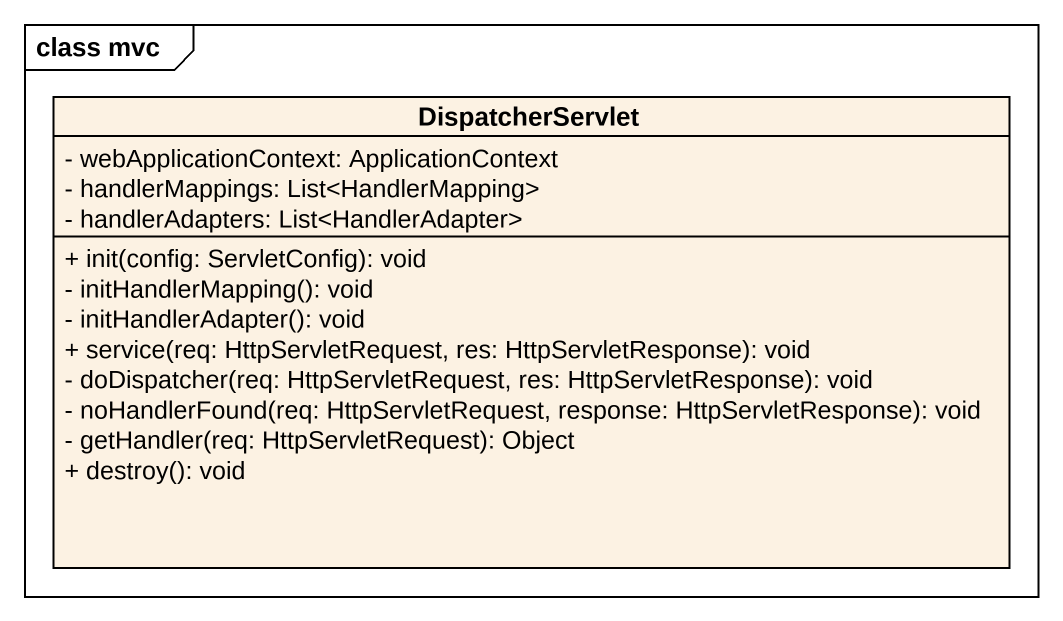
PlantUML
@startuml
mainframe class mvc
hide circle
hide empty members
skinparam classAttributeIconSize 0
class DispatcherServlet {
  - webApplicationContext: ApplicationContext
  - handlerMappings: List<HandlerMapping>
  - handlerAdapters: List<HandlerAdapter>
  + init(config: ServletConfig): void
  - initHandlerMapping(): void
  - initHandlerAdapter(): void
  + service(req: HttpServletRequest, res: HttpServletResponse): void
  - doDispatcher(req: HttpServletRequest, res: HttpServletResponse): void
  - noHandlerFound(req: HttpServletRequest, response: HttpServletResponse): void
  - getHandler(req: HttpServletRequest): Object
  + destroy(): void
}
@enduml
